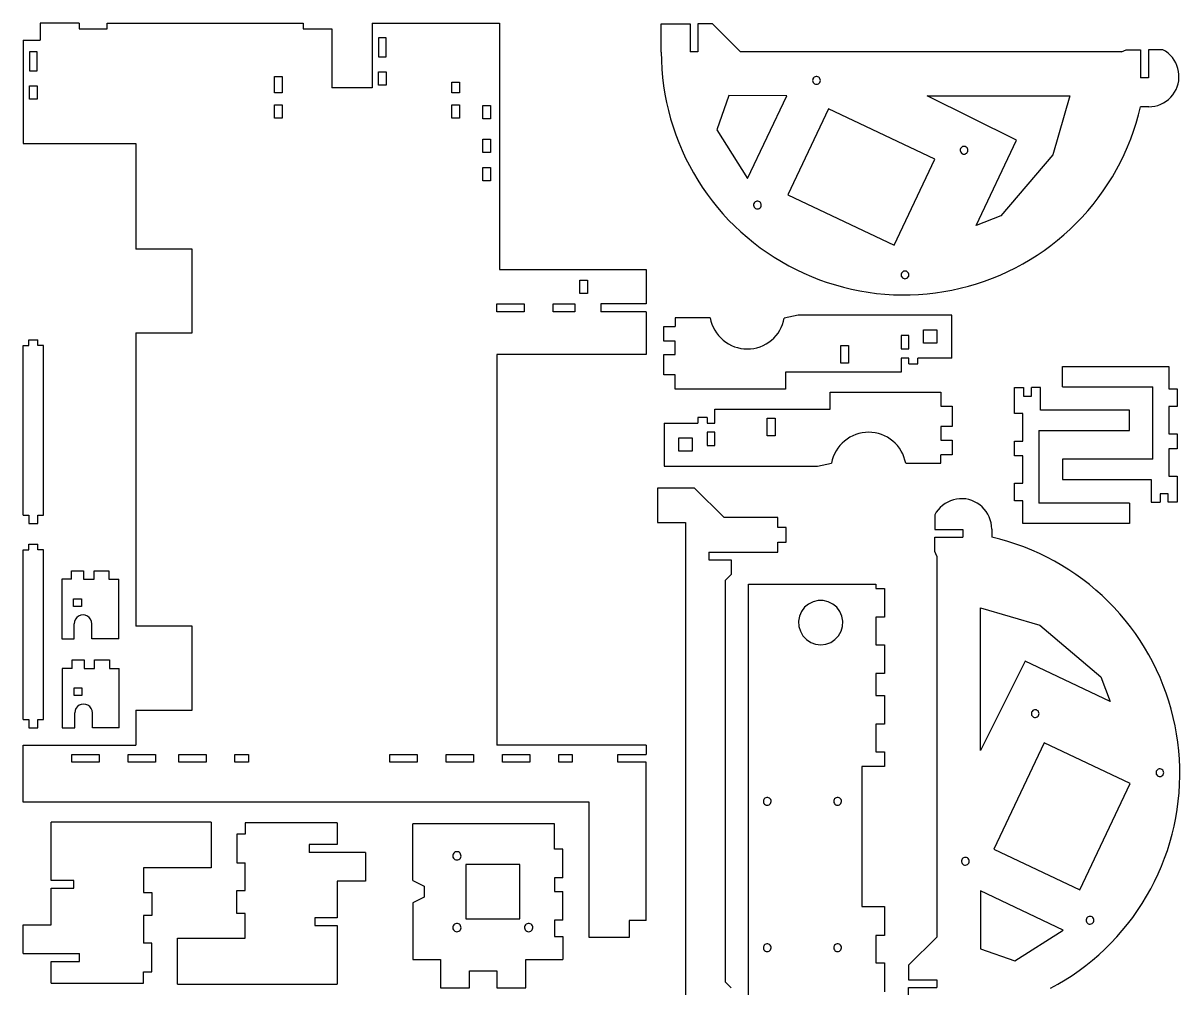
# Model space of a CAD drawing. Extents: x 5 to 416, y 5 to 589.
# Drawn here: x 5 to 415.9, y 246.4 to 589.1 of the extents above; entities that cross this region are included whole.
import ezdxf

# ---------------------------------------------------------------- set-up
doc = ezdxf.new("R2010")
doc.units = 0
doc.layers.add('Layer_1', color=7, linetype='CONTINUOUS')

msp = doc.modelspace()

# ---------------------------------------------------------------- linework, layer by layer
at = {"layer": 'Layer_1', "color": 7}
for points in [[(11.044722, 589.08062), (11.044722, 583.08061)], [(24.909732, 589.08062), (11.044722, 589.08062)], [(24.909732, 587.08061), (34.859712, 587.08061), (34.859712, 589.08062), (104.49471, 589.08062), (104.49471, 587.08061), (114.69471, 587.08061), (114.69471, 566.08063)], [(24.909732, 589.08062), (24.909732, 587.08061)], [(129.04473, 589.08062), (129.04473, 566.08063)], [(129.04473, 589.08062), (174.29473, 589.08062), (174.29473, 501.58061), (226.29493, 501.58061), (226.29493, 489.33061), (210.29491, 489.33061), (210.29491, 486.58061)], [(231.71435, 578.75909), (231.71435, 588.88411), (241.96436, 588.88411), (241.96436, 578.8841)], [(244.71436, 588.88411), (244.71436, 578.8841)], [(249.89135, 588.88411), (244.71436, 588.88411)], [(259.89136, 578.8841), (249.89135, 588.88411)], [(5.044712, 583.08061), (5.044712, 546.33062)], [(5.044712, 583.08061), (11.044722, 583.08061)], [(395.14334, 578.8841), (396.81334, 579.63409), (401.96435, 579.63409), (401.96435, 569.63411)], [(404.71435, 579.63409), (404.71435, 569.63411)], [(409.87034, 579.63409), (404.71435, 579.63409)], [(410.81435, 579.0731), (409.87034, 579.63409)], [(231.71435, 578.75909), (231.76635, 575.7671)], [(231.76634, 575.7671), (231.92236, 572.78009)], [(244.71436, 578.8841), (241.96436, 578.8841)], [(395.14334, 578.8841), (259.89136, 578.8841)], [(411.69634, 578.41809), (410.81435, 579.0731)], [(412.50734, 577.6771), (411.69634, 578.41809)], [(413.23735, 576.8571), (412.50734, 577.6771)], [(413.88034, 575.9671), (413.23735, 576.8571)], [(414.42935, 575.01611), (413.88034, 575.9671)], [(131.29472, 571.83061), (134.04472, 571.83061)], [(131.29472, 567.08062), (131.29472, 571.83061)], [(134.04472, 571.83061), (134.04472, 567.08062)], [(231.92236, 572.78009), (232.18136, 569.79911)], [(414.87835, 574.0141), (414.42935, 575.01611)], [(415.22236, 572.97109), (414.87835, 574.0141)], [(415.45834, 571.8981), (415.22236, 572.97109)], [(415.58336, 570.80709), (415.45834, 571.8981)], [(94.294732, 564.33062), (94.294732, 570.08063)], [(94.294732, 570.08063), (97.044733, 570.08063)], [(97.044733, 570.08063), (97.044733, 564.33062)], [(134.04472, 567.08062), (131.29472, 567.08062)], [(157.29472, 568.08061), (160.04472, 568.08061)], [(157.29472, 564.33062), (157.29472, 568.08061)], [(160.04472, 568.08061), (160.04472, 564.33062)], [(232.18136, 569.79911), (232.54434, 566.83011)], [(285.48935, 569.0161), (285.46735, 568.67209)], [(285.46736, 568.67209), (285.53236, 568.33411)], [(285.59534, 569.3441), (285.48935, 569.0161)], [(285.53234, 568.33411), (285.67934, 568.02211)], [(285.78034, 569.63509), (285.59534, 569.3441)], [(285.67934, 568.02211), (285.89834, 567.7561)], [(286.03135, 569.8711), (285.78034, 569.63509)], [(285.89834, 567.7561), (286.17734, 567.55409)], [(286.33334, 570.0371), (286.03135, 569.8711)], [(286.17734, 567.55409), (286.49834, 567.42709)], [(286.66735, 570.12309), (286.33334, 570.03709)], [(286.49834, 567.42709), (286.83936, 567.38409)], [(287.01234, 570.12309), (286.66735, 570.12309)], [(286.83936, 567.38409), (287.18136, 567.42709)], [(287.34635, 570.0371), (287.01234, 570.1231)], [(287.18136, 567.42709), (287.50235, 567.55409)], [(287.64835, 569.8711), (287.34635, 570.0371)], [(287.50235, 567.55409), (287.78135, 567.7561)], [(287.89936, 569.63509), (287.64835, 569.8711)], [(287.78135, 567.7561), (288.00035, 568.02211)], [(288.08435, 569.3441), (287.89936, 569.63509)], [(288.00035, 568.02211), (288.14735, 568.33411)], [(288.19035, 569.0161), (288.08435, 569.3441)], [(288.14735, 568.33411), (288.21235, 568.67209)], [(288.21236, 568.67209), (288.19036, 569.0161)], [(404.71435, 569.63411), (401.96435, 569.63411)], [(414.96934, 566.4871), (415.28835, 567.53811)], [(415.28835, 567.53811), (415.49734, 568.6161)], [(415.49734, 568.6161), (415.59634, 569.70909)], [(415.59635, 569.70909), (415.58335, 570.80709)], [(7.294732, 562.0806), (7.294732, 566.83062)], [(7.294732, 566.83062), (10.044732, 566.83062)], [(10.044732, 566.83062), (10.044732, 562.0806)], [(97.044733, 564.33062), (94.294732, 564.33062)], [(129.04473, 566.08063), (114.69471, 566.08063)], [(160.04472, 564.33062), (157.29472, 564.33062)], [(232.54434, 566.83011), (233.00935, 563.87511)], [(233.00935, 563.87511), (233.57635, 560.9371)], [(357.85535, 547.49809), (326.18734, 563.30811)], [(326.18734, 563.30811), (376.87635, 563.30811)], [(376.87635, 563.30811), (370.73434, 542.2581)], [(412.68736, 562.76709), (413.39734, 563.6051)], [(413.39734, 563.6051), (414.01935, 564.51011)], [(414.01935, 564.51011), (414.54434, 565.47409)], [(414.54434, 565.47409), (414.96934, 566.4871)], [(10.044732, 562.0806), (7.294732, 562.0806)], [(94.294732, 560.08062), (97.044733, 560.08062)], [(94.294732, 555.33061), (94.294732, 560.08062)], [(97.044733, 560.08062), (97.044733, 555.33061)], [(157.29472, 555.33061), (157.29472, 560.08062)], [(157.29472, 560.08062), (160.04472, 560.08062)], [(160.04472, 560.08062), (160.04472, 555.33061)], [(168.29472, 559.83061), (171.04472, 559.83061)], [(168.29472, 555.08063), (168.29472, 559.83061)], [(171.04472, 559.83061), (171.04472, 555.08063)], [(233.57635, 560.9371), (234.24635, 558.0211)], [(401.21635, 556.48109), (401.93935, 559.3841)], [(404.83934, 559.3841), (401.93935, 559.3841)], [(404.83934, 559.3841), (405.93636, 559.4381)], [(405.93636, 559.4381), (407.02234, 559.6031)], [(407.02234, 559.6031), (408.08536, 559.87911)], [(408.08536, 559.87911), (409.11435, 560.26209)], [(409.11435, 560.26209), (410.09934, 560.7471)], [(410.09934, 560.7471), (411.02935, 561.33109)], [(411.02935, 561.33109), (411.89536, 562.0071)], [(411.89536, 562.0071), (412.68736, 562.76709)], [(97.044733, 555.33061), (94.294732, 555.33061)], [(160.04472, 555.33061), (157.29472, 555.33061)], [(171.04472, 555.08063), (168.29472, 555.08063)], [(234.24635, 558.0211), (235.01534, 555.13111)], [(235.01534, 555.13111), (235.88534, 552.2681)], [(400.39333, 553.60409), (401.21635, 556.48109)], [(235.88534, 552.2681), (236.85435, 549.4381)], [(398.45034, 547.94611), (399.47134, 550.75911)], [(399.47134, 550.75911), (400.39333, 553.60409)], [(168.29472, 547.83062), (171.04472, 547.83062)], [(168.29472, 543.08061), (168.29472, 547.83062)], [(171.04472, 547.83062), (171.04472, 543.08061)], [(236.85435, 549.4381), (237.92036, 546.64211)], [(237.92036, 546.64211), (239.08236, 543.8861)], [(343.54134, 517.25709), (357.85535, 547.49809)], [(397.33335, 545.17111), (398.45034, 547.94611)], [(5.044712, 546.33062), (45.044712, 546.33062)], [(45.044712, 546.33062), (45.044712, 508.83061)], [(171.04472, 543.08061), (168.29472, 543.08061)], [(239.08236, 543.8861), (240.33934, 541.17111)], [(337.88336, 543.8411), (337.94736, 543.50209)], [(337.90434, 544.18511), (337.88344, 543.8411)], [(338.01136, 544.51309), (337.90434, 544.18511)], [(337.94736, 543.50209), (338.09436, 543.19009)], [(338.19636, 544.8041), (338.01136, 544.51309)], [(338.09436, 543.19009), (338.31434, 542.92509)], [(338.44734, 545.04009), (338.19636, 544.8041)], [(338.31434, 542.92509), (338.59334, 542.7221)], [(338.74934, 545.20611), (338.44734, 545.04009)], [(338.59334, 542.7221), (338.91335, 542.5951)], [(339.08335, 545.2911), (338.74934, 545.2061)], [(338.91335, 542.5951), (339.25535, 542.5521)], [(339.42736, 545.2911), (339.08335, 545.2911)], [(339.25535, 542.5521), (339.59735, 542.5951)], [(339.76134, 545.20611), (339.42736, 545.29111)], [(339.59735, 542.5951), (339.91835, 542.7221)], [(340.06334, 545.04009), (339.76134, 545.20611)], [(339.91835, 542.7221), (340.19634, 542.92509)], [(340.31535, 544.8041), (340.06334, 545.04009)], [(340.19634, 542.92509), (340.41634, 543.19009)], [(340.49934, 544.51309), (340.31535, 544.8041)], [(340.41634, 543.19009), (340.56335, 543.50209)], [(340.60634, 544.18511), (340.49934, 544.51309)], [(340.56335, 543.50209), (340.62735, 543.8411)], [(340.62735, 543.8411), (340.60645, 544.18511)], [(394.81234, 539.74609), (396.12034, 542.43709)], [(396.12034, 542.43709), (397.33335, 545.17111)], [(240.33934, 541.17111), (241.69035, 538.5021)], [(241.69035, 538.5021), (243.13334, 535.88111)], [(370.73434, 542.2581), (352.37136, 520.66109)], [(393.41333, 537.10211), (394.81234, 539.74609)], [(168.29472, 537.83062), (171.04472, 537.83062)], [(168.29472, 533.0806), (168.29472, 537.83062)], [(171.04472, 537.83062), (171.04472, 533.0806)], [(243.13334, 535.88111), (244.66536, 533.31211)], [(390.34234, 531.96811), (391.92235, 534.50811)], [(391.92235, 534.50811), (393.41333, 537.10211)], [(171.04472, 533.0806), (168.29472, 533.0806)], [(244.66536, 533.31211), (246.28635, 530.79709)], [(246.28635, 530.79709), (247.99334, 528.34109)], [(388.67533, 529.48309), (390.34234, 531.96811)], [(247.99334, 528.34109), (249.78536, 525.94511)], [(249.78536, 525.94511), (251.65835, 523.61209)], [(385.08836, 524.69609), (386.92335, 527.05911)], [(386.92335, 527.05911), (388.67533, 529.48309)], [(251.65835, 523.61209), (253.61134, 521.34609)], [(264.48934, 524.3901), (264.55434, 524.05209)], [(264.51135, 524.73411), (264.48935, 524.3901)], [(264.61735, 525.06209), (264.51135, 524.73411)], [(264.55435, 524.05209), (264.70035, 523.74009)], [(264.80234, 525.3531), (264.61735, 525.06209)], [(264.70035, 523.74009), (264.92035, 523.47411)], [(265.05335, 525.58911), (264.80234, 525.3531)], [(264.92035, 523.47411), (265.19935, 523.2721)], [(265.35535, 525.75511), (265.05335, 525.58911)], [(265.19935, 523.2721), (265.51934, 523.1451)], [(265.68936, 525.8411), (265.35535, 525.7551)], [(265.51934, 523.1451), (265.86134, 523.1011)], [(266.03435, 525.8411), (265.68936, 525.8411)], [(265.86134, 523.1011), (266.20334, 523.1451)], [(266.36735, 525.75511), (266.03435, 525.84111)], [(266.20334, 523.1451), (266.52436, 523.2721)], [(266.66935, 525.58911), (266.36735, 525.75511)], [(266.52436, 523.2721), (266.80236, 523.47411)], [(266.92134, 525.3531), (266.66935, 525.58911)], [(266.80236, 523.47411), (267.02236, 523.74009)], [(267.10536, 525.06209), (266.92134, 525.3531)], [(267.02236, 523.74009), (267.16936, 524.05209)], [(267.21235, 524.73411), (267.10536, 525.06209)], [(267.16936, 524.05209), (267.23336, 524.3901)], [(267.23336, 524.3901), (267.21246, 524.73411)], [(381.17734, 520.16909), (383.17235, 522.3981)], [(383.17235, 522.3981), (385.08836, 524.69609)], [(253.61134, 521.34609), (255.64234, 519.1491)], [(255.64234, 519.1491), (257.74834, 517.0241)], [(352.37136, 520.66109), (343.54134, 517.25709)], [(376.96234, 515.92409), (379.10634, 518.01009)], [(379.10634, 518.01009), (381.17734, 520.16909)], [(257.74834, 517.0241), (259.92634, 514.9731)], [(259.92634, 514.9731), (262.17434, 512.9991)], [(372.46236, 511.98109), (374.74635, 513.9141)], [(374.74635, 513.9141), (376.96234, 515.92409)], [(262.17434, 512.9991), (264.48934, 511.1041)], [(264.48934, 511.1041), (266.86834, 509.29109)], [(367.70034, 508.3601), (370.11236, 510.13009)], [(370.11236, 510.13009), (372.46236, 511.98109)], [(45.044712, 479.08063), (65.044722, 479.08063), (65.044722, 508.83061), (45.044712, 508.83061)], [(266.86834, 509.29109), (269.30934, 507.56109)], [(269.30934, 507.56109), (271.80835, 505.9171)], [(271.80835, 505.9171), (274.36335, 504.36109)], [(362.69834, 505.07909), (365.22736, 506.67611)], [(365.22736, 506.67611), (367.70034, 508.3601)], [(274.36335, 504.36109), (276.97135, 502.8941)], [(276.97135, 502.8941), (279.62835, 501.51909)], [(279.62835, 501.51909), (282.33035, 500.2371)], [(354.79936, 500.82509), (357.48136, 502.1511)], [(357.48136, 502.1511), (360.11534, 503.57009)], [(360.11534, 503.57009), (362.69834, 505.07909)], [(202.79493, 497.83062), (205.54493, 497.83062)], [(202.79493, 493.08061), (202.79493, 497.83062)], [(205.54493, 497.83062), (205.54493, 493.08061)], [(282.33035, 500.2371), (285.07636, 499.0491)], [(285.07636, 499.0491), (287.86134, 497.95711)], [(287.86134, 497.95711), (290.68336, 496.96209)], [(316.90534, 499.55911), (316.96934, 499.2201)], [(316.92634, 499.90309), (316.90544, 499.55911)], [(317.03334, 500.23009), (316.92634, 499.90309)], [(316.96934, 499.2201), (317.11634, 498.9081)], [(317.21736, 500.52111), (317.03334, 500.23009)], [(317.11634, 498.9081), (317.33634, 498.6431)], [(317.46935, 500.75709), (317.21736, 500.52111)], [(317.33634, 498.6431), (317.61434, 498.44011)], [(317.77134, 500.92309), (317.46935, 500.75709)], [(317.61434, 498.44011), (317.93536, 498.31311)], [(318.10535, 501.00911), (317.77134, 500.92311)], [(317.93536, 498.31311), (318.27736, 498.27011)], [(318.44934, 501.00911), (318.10535, 501.00911)], [(318.27736, 498.27009), (318.61936, 498.31309)], [(318.78335, 500.92309), (318.44934, 501.00909)], [(318.61936, 498.31311), (318.93935, 498.44011)], [(319.08534, 500.75709), (318.78335, 500.92309)], [(318.93935, 498.44011), (319.21835, 498.6431)], [(319.33635, 500.52111), (319.08534, 500.75709)], [(319.21835, 498.6431), (319.43835, 498.9081)], [(319.52135, 500.23009), (319.33635, 500.52111)], [(319.43835, 498.9081), (319.58535, 499.2201)], [(319.62835, 499.90309), (319.52135, 500.23009)], [(319.58535, 499.2201), (319.64935, 499.55911)], [(319.64936, 499.55911), (319.62846, 499.90309)], [(343.66236, 496.47309), (346.50134, 497.41609)], [(346.50134, 497.41609), (349.30634, 498.45609)], [(349.30634, 498.45609), (352.07336, 499.59311)], [(352.07336, 499.59311), (354.79936, 500.82509)], [(205.54493, 493.08061), (202.79493, 493.08061)], [(290.68336, 496.96209), (293.53734, 496.06611)], [(293.53734, 496.06611), (296.42135, 495.27011)], [(296.42135, 495.27011), (299.33034, 494.5741)], [(299.33034, 494.5741), (302.26234, 493.9791)], [(302.26234, 493.9791), (305.21335, 493.48711)], [(305.21335, 493.48711), (308.17935, 493.09709)], [(308.17935, 493.09709), (311.15734, 492.81009)], [(326.09736, 492.93109), (329.07035, 493.26711)], [(329.07035, 493.26711), (332.02934, 493.7051)], [(332.02934, 493.7051), (334.97236, 494.24509)], [(334.97236, 494.24509), (337.89336, 494.8871)], [(337.89336, 494.8871), (340.79134, 495.6301)], [(340.79134, 495.6301), (343.66236, 496.47309)], [(173.29471, 486.58061), (173.29471, 489.33061)], [(173.29471, 489.33061), (183.04471, 489.33061)], [(183.04471, 489.33061), (183.04471, 486.58061)], [(193.29472, 486.58061), (193.29472, 489.33061)], [(193.29472, 489.33061), (201.04492, 489.33061)], [(201.04492, 489.33061), (201.04492, 486.58061)], [(311.15734, 492.81009), (314.14335, 492.62711)], [(314.14335, 492.62711), (317.13436, 492.54711)], [(317.13436, 492.5471), (320.12534, 492.572)], [(320.12534, 492.5721), (323.11434, 492.7001)], [(323.11434, 492.7001), (326.09736, 492.93109)], [(183.04471, 486.58061), (173.29471, 486.58061)], [(226.29493, 486.58061), (226.29493, 471.33061), (173.29471, 471.33061), (173.29471, 332.580615)], [(201.04492, 486.58061), (193.29472, 486.58061)], [(226.29493, 486.58061), (210.29491, 486.58061)], [(280.38998, 485.35012), (275.41097, 484.33113)], [(334.87699, 485.35012), (280.38998, 485.35012)], [(334.87699, 470.10012), (334.87699, 485.35012)], [(319.62699, 468.10013), (319.62699, 470.10012), (316.87699, 470.10012), (316.87699, 465.10013), (275.87696, 465.10013), (275.87696, 459.10012), (236.62697, 459.10012), (236.62697, 464.10013), (232.62698, 464.10013), (232.62698, 471.35011), (236.62697, 471.35011), (236.62697, 476.10013), (232.62698, 476.10013), (232.62698, 481.35012), (236.62697, 481.35012)], [(236.62697, 484.35013), (236.62697, 481.35012)], [(249.08898, 484.35013), (236.62697, 484.35013)], [(249.08898, 484.35013), (249.34496, 483.21612)], [(249.34496, 483.21612), (249.69898, 482.10813)], [(249.69898, 482.10813), (250.14797, 481.03511)], [(250.14797, 481.03511), (250.68796, 480.00511)], [(273.80596, 479.98813), (274.34798, 481.01712)], [(274.34798, 481.01712), (274.79796, 482.09011)], [(274.79796, 482.09011), (275.15298, 483.19713)], [(275.15298, 483.19713), (275.41097, 484.33113)], [(45.044712, 479.08063), (45.044712, 374.830615)], [(250.68796, 480.00511), (251.31497, 479.02613)], [(251.31497, 479.02613), (252.02498, 478.10512)], [(252.02498, 478.10512), (252.81196, 477.25011)], [(252.81196, 477.25011), (253.67098, 476.46613)], [(270.81696, 476.45311), (271.67696, 477.23612)], [(271.67696, 477.23612), (272.46598, 478.09011)], [(272.46598, 478.09011), (273.17696, 479.01012)], [(273.17696, 479.01012), (273.80596, 479.98813)], [(324.87698, 480.10013), (329.62699, 480.10013)], [(324.87698, 475.35011), (324.87698, 480.10013)], [(329.62699, 480.10013), (329.62699, 475.35011)], [(5.044712, 414.30967), (5.044712, 474.55969), (7.044732, 474.55969), (7.044732, 476.55967), (10.294711, 476.55967)], [(10.294711, 474.55969), (10.294711, 476.55967)], [(12.29472, 474.55969), (10.294711, 474.55969)], [(12.29472, 414.30967), (12.29472, 474.55969)], [(253.67098, 476.46613), (254.59496, 475.75911)], [(254.59496, 475.75911), (255.57598, 475.13511)], [(255.57598, 475.13511), (256.60796, 474.59912)], [(256.60796, 474.59912), (257.68296, 474.15512)], [(257.68296, 474.15512), (258.79197, 473.80611)], [(258.79197, 473.80611), (259.92697, 473.55412)], [(259.92697, 473.55412), (261.07998, 473.40212)], [(261.07998, 473.40212), (262.24197, 473.35012)], [(262.24197, 473.35013), (263.40397, 473.40013)], [(263.40397, 473.40013), (264.55697, 473.55013)], [(264.55697, 473.55013), (265.69296, 473.80111)], [(265.69296, 473.80111), (266.80196, 474.14811)], [(266.80196, 474.14811), (267.87797, 474.59113)], [(267.87797, 474.59113), (268.90998, 475.12612)], [(268.90998, 475.12612), (269.89298, 475.74813)], [(269.89298, 475.74813), (270.81696, 476.45311)], [(295.49699, 474.60013), (298.24699, 474.60013)], [(295.49699, 468.35011), (295.49699, 474.60013)], [(298.24699, 474.60013), (298.24699, 468.35011)], [(329.62699, 475.35011), (324.87698, 475.35011)], [(334.87699, 470.10012), (322.87697, 470.10012)], [(322.87697, 468.10013), (322.87697, 470.10012)], [(298.24699, 468.35011), (295.49699, 468.35011)], [(319.62699, 468.10013), (322.87697, 468.10013)], [(374.16934, 459.91891), (374.16934, 467.16892), (411.96936, 467.16892), (411.96936, 459.16892), (414.96934, 459.16892), (414.96934, 452.91891), (411.96936, 452.91891), (411.96936, 443.16891), (414.96934, 443.16891), (414.96934, 437.91891), (411.96936, 437.91891), (411.96936, 428.16891), (414.96934, 428.16891), (414.96934, 418.91892), (411.71935, 418.91892), (411.71935, 421.91892), (408.96935, 421.91892), (408.96935, 418.91892)], [(247.98513, 449.003), (247.98513, 447.00301), (250.73513, 447.00301), (250.73513, 452.003), (291.73517, 452.003), (291.73517, 458.00301), (330.98516, 458.00301), (330.98516, 453.003), (334.98515, 453.003), (334.98515, 445.75302), (330.98516, 445.75302), (330.98516, 441.003), (334.98515, 441.003), (334.98515, 435.75301), (330.98516, 435.75301)], [(397.9639, 418.62618), (397.9639, 411.37617), (360.16388, 411.37617), (360.16388, 419.37617), (357.1639, 419.37617), (357.1639, 425.62618), (360.16388, 425.62618), (360.16388, 435.37618), (357.1639, 435.37618), (357.1639, 440.62618), (360.16388, 440.62618), (360.16388, 450.37618), (357.1639, 450.37618), (357.1639, 459.62617), (360.41389, 459.62617), (360.41389, 456.62617), (363.16389, 456.62617), (363.16389, 459.62617)], [(366.4139, 451.62618), (366.4139, 459.62617), (363.16389, 459.62617)], [(374.16934, 459.91891), (406.26933, 459.91891)], [(406.26933, 434.16892), (406.26933, 459.91891)], [(244.73515, 449.003), (244.73515, 447.00301)], [(247.98513, 449.003), (244.73515, 449.003)], [(269.36513, 448.75302), (272.11513, 448.75302)], [(269.36513, 442.503), (269.36513, 448.75302)], [(272.11513, 448.75302), (272.11513, 442.503)], [(397.9639, 451.62618), (366.4139, 451.62618)], [(397.9639, 444.37617), (397.9639, 451.62618)], [(232.73514, 447.00301), (232.73514, 431.75301)], [(232.73514, 447.00301), (244.73515, 447.00301)], [(305.37016, 443.753), (304.20816, 443.703)], [(306.53215, 443.70101), (305.37016, 443.75301)], [(365.86391, 444.37617), (397.9639, 444.37617)], [(365.86391, 444.37617), (365.86391, 418.62618)], [(237.98514, 441.75302), (242.73515, 441.75302)], [(237.98514, 437.003), (237.98514, 441.75302)], [(242.73515, 441.75302), (242.73515, 437.003)], [(272.11513, 442.503), (269.36513, 442.503)], [(295.93516, 439.86701), (295.14615, 439.01302)], [(296.79517, 440.65002), (295.93516, 439.86701)], [(297.71914, 441.355), (296.79517, 440.65002)], [(298.70215, 441.97701), (297.71914, 441.355)], [(299.73416, 442.512), (298.70215, 441.97701)], [(300.81017, 442.95502), (299.73416, 442.512)], [(301.91917, 443.30202), (300.81017, 442.95502)], [(303.05516, 443.553), (301.91917, 443.30202)], [(304.20816, 443.703), (303.05516, 443.553)], [(307.68515, 443.54901), (306.53215, 443.70101)], [(308.82016, 443.29702), (307.68515, 443.54901)], [(309.92917, 442.94801), (308.82016, 443.29702)], [(311.00417, 442.50401), (309.92917, 442.94801)], [(312.03615, 441.96802), (311.00417, 442.50401)], [(313.01717, 441.34402), (312.03615, 441.96802)], [(313.94115, 440.637), (313.01717, 441.34402)], [(314.80017, 439.85302), (313.94115, 440.637)], [(315.58715, 438.99801), (314.80017, 439.85302)], [(242.73515, 437.003), (237.98514, 437.003)], [(293.26415, 436.08601), (292.81417, 435.01302)], [(293.80617, 437.115), (293.26415, 436.08601)], [(294.43517, 438.09301), (293.80617, 437.115)], [(295.14615, 439.01302), (294.43517, 438.09301)], [(316.29716, 438.077), (315.58715, 438.99801)], [(316.92417, 437.09802), (316.29716, 438.077)], [(317.46416, 436.06802), (316.92417, 437.09802)], [(317.91315, 434.995), (317.46416, 436.06802)], [(330.98516, 432.753), (330.98516, 435.75301)], [(232.73514, 431.75301), (287.22214, 431.75301)], [(287.22214, 431.75301), (292.20116, 432.772)], [(292.45915, 433.906), (292.20116, 432.772)], [(292.81417, 435.01302), (292.45915, 433.906)], [(318.26717, 433.88701), (317.91315, 434.995)], [(318.52315, 432.753), (318.26717, 433.88701)], [(318.52315, 432.753), (330.98516, 432.753)], [(406.26933, 434.16892), (374.16934, 434.16892)], [(374.16934, 434.16892), (374.16934, 426.91891)], [(230.32336, 423.93934), (230.32336, 411.68935)], [(243.50016, 423.93934), (230.32336, 423.93934)], [(243.50016, 423.93934), (254.00015, 413.43933)], [(374.16934, 426.91891), (405.71934, 426.91891)], [(405.71934, 426.91891), (405.71934, 418.91892), (408.96935, 418.91892)], [(334.44235, 419.43), (333.44034, 418.981)], [(335.48536, 419.77401), (334.44235, 419.43)], [(336.55835, 420.00999), (335.48536, 419.77401)], [(337.64936, 420.13501), (336.55835, 420.00999)], [(338.74736, 420.148), (337.64936, 420.135)], [(339.84035, 420.04899), (338.74736, 420.14799)], [(340.91834, 419.84), (339.84035, 420.04899)], [(341.96935, 419.52099), (340.91834, 419.84)], [(342.98236, 419.09599), (341.96935, 419.52099)], [(343.94634, 418.571), (342.98236, 419.09599)], [(329.38335, 415.366), (328.82236, 414.42199)], [(330.03836, 416.24799), (329.38335, 415.366)], [(330.77935, 417.05899), (330.03836, 416.24799)], [(331.59935, 417.789), (330.77935, 417.05899)], [(332.48935, 418.43199), (331.59935, 417.789)], [(333.44034, 418.981), (332.48935, 418.43199)], [(344.85135, 417.94899), (343.94634, 418.571)], [(345.68936, 417.23901), (344.85135, 417.94899)], [(346.44935, 416.44701), (345.68936, 417.23901)], [(347.12536, 415.581), (346.44935, 416.44701)], [(347.70935, 414.65099), (347.12536, 415.581)], [(397.9639, 418.62618), (365.86391, 418.62618)], [(5.044712, 414.30967), (7.044732, 414.30967)], [(7.044732, 414.30967), (7.044732, 411.30969)], [(7.044732, 411.30969), (10.294711, 411.30969)], [(10.294711, 414.30967), (12.29472, 414.30967)], [(10.294711, 411.30969), (10.294711, 414.30967)], [(230.32336, 411.68935), (240.32336, 411.68935)], [(240.32336, 411.68935), (240.32336, 241.189325)], [(273.07336, 413.43933), (254.00015, 413.43933)], [(273.07336, 409.93934), (273.07336, 413.43933)], [(328.82236, 414.42199), (328.82236, 409.266)], [(348.19436, 413.666), (347.70935, 414.65099)], [(348.57734, 412.63701), (348.19436, 413.666)], [(348.85335, 411.57399), (348.57734, 412.63701)], [(349.01835, 410.48801), (348.85335, 411.57399)], [(276.07336, 409.93934), (273.07336, 409.93934)], [(276.07336, 404.68934), (276.07336, 409.93934)], [(328.82236, 409.266), (338.82234, 409.266)], [(338.82234, 409.266), (338.82234, 406.516)], [(349.07235, 409.39099), (349.01835, 410.48801)], [(349.07235, 409.39099), (349.07235, 406.491)], [(5.044712, 341.773442), (5.044712, 402.02346), (7.044732, 402.02346), (7.044732, 404.02344), (10.294712, 404.02344)], [(10.294712, 402.02346), (10.294712, 404.02344)], [(273.07336, 404.68934), (276.07336, 404.68934)], [(273.07336, 401.18933), (273.07336, 404.68934)], [(329.57235, 399.69499), (328.82236, 401.36499), (328.82236, 406.516), (338.82234, 406.516)], [(351.97536, 405.768), (349.07235, 406.491)], [(354.85236, 404.94498), (351.97536, 405.768)], [(357.69734, 404.02299), (354.85236, 404.94498)], [(360.51034, 403.00199), (357.69734, 404.02299)], [(363.28534, 401.885), (360.51034, 403.00199)], [(12.29472, 402.02346), (10.294712, 402.02346)], [(12.29472, 341.773442), (12.29472, 402.02346)], [(248.57336, 401.18933), (273.07336, 401.18933)], [(248.57336, 401.18933), (248.57336, 398.43933), (256.57336, 398.43933), (256.57336, 393.263345), (254.57337, 391.263335)], [(329.57235, 399.69499), (329.57235, 264.443012)], [(366.01936, 400.67199), (363.28534, 401.885)], [(368.71036, 399.36399), (366.01936, 400.67199)], [(371.35434, 397.96498), (368.71036, 399.36399)], [(22.240105, 391.557689), (22.240105, 394.557699), (26.490104, 394.557699), (26.490104, 391.557689), (30.240124, 391.557689), (30.240124, 394.557699), (35.490124, 394.557699), (35.490124, 391.557689), (38.990104, 391.557689)], [(373.94834, 396.474002), (371.35434, 397.96498)], [(376.48834, 394.893992), (373.94834, 396.474002)], [(378.97336, 393.226982), (376.48834, 394.893992)], [(18.740115, 391.557689), (18.740115, 370.367689)], [(22.240105, 391.557689), (18.740115, 391.557689)], [(38.990104, 370.367689), (38.990104, 391.557689)], [(254.57337, 248.366335), (254.57337, 391.263335)], [(381.39734, 391.475002), (378.97336, 393.226982)], [(383.76036, 389.640012), (381.39734, 391.475002)], [(262.72056, 389.788841), (307.97053, 389.788841)], [(262.72056, 243.038816), (262.72056, 389.788841)], [(307.97053, 389.788841), (307.97053, 388.288841)], [(307.97053, 388.288841), (310.97051, 388.288841)], [(310.97051, 388.288841), (310.97051, 378.038821)], [(386.05835, 387.724002), (383.76036, 389.640012)], [(388.28736, 385.728992), (386.05835, 387.724002)], [(22.990115, 381.857699), (22.990115, 384.607699)], [(22.990115, 384.607699), (25.740114, 384.607699)], [(25.740114, 384.607699), (25.740114, 381.857699)], [(284.01817, 382.743831), (282.61747, 381.568851)], [(285.65208, 383.563831), (284.01817, 382.743831)], [(287.43127, 383.985841), (285.65208, 383.563831)], [(289.25978, 383.985841), (287.43127, 383.985841)], [(291.03897, 383.563831), (289.25978, 383.985841)], [(292.67288, 382.743831), (291.03897, 383.563831)], [(294.07358, 381.568851), (292.67288, 382.743831)], [(390.44636, 383.657992), (388.28736, 385.728992)], [(392.53236, 381.513992), (390.44636, 383.657992)], [(25.740114, 381.857699), (22.990115, 381.857699)], [(24.752114, 378.449679), (24.105124, 377.952679)], [(25.506124, 378.761699), (24.752114, 378.449679)], [(26.315114, 378.867689), (25.506124, 378.761699)], [(27.124124, 378.761699), (26.315114, 378.867689)], [(27.877104, 378.449679), (27.124124, 378.761699)], [(28.525124, 377.952679), (27.877104, 378.449679)], [(280.80137, 378.422831), (280.48387, 376.621811)], [(281.52556, 380.101831), (280.80137, 378.422831)], [(282.61747, 381.568851), (281.52556, 380.101831)], [(295.16547, 380.101831), (294.07358, 381.568851)], [(295.88968, 378.422831), (295.16547, 380.101831)], [(296.20718, 376.621811), (295.88968, 378.422831)], [(307.97053, 378.038821), (307.97053, 368.288831)], [(310.97051, 378.038821), (307.97053, 378.038821)], [(345.14834, 381.428002), (366.19835, 375.285992)], [(345.14834, 330.738992), (345.14834, 381.428002)], [(394.54235, 379.298002), (392.53236, 381.513992)], [(396.47536, 377.014012), (394.54235, 379.298002)], [(23.296105, 376.551689), (23.190115, 375.742699)], [(23.190115, 370.367689), (23.190115, 375.742699)], [(23.609115, 377.305699), (23.296105, 376.551689)], [(24.105124, 377.952679), (23.609115, 377.305699)], [(29.021114, 377.305699), (28.525124, 377.952679)], [(29.333104, 376.551689), (29.021114, 377.305699)], [(29.440104, 375.742699), (29.333104, 376.551689)], [(38.990104, 370.367689), (29.440104, 370.367689), (29.440104, 375.742699)], [(45.044712, 345.080625), (65.044722, 345.080625), (65.044722, 374.830615), (45.044712, 374.830615)], [(280.48387, 376.621811), (280.59018, 374.796831)], [(280.59018, 374.796831), (281.11458, 373.044841)], [(295.57647, 373.044841), (296.10087, 374.796831)], [(296.10087, 374.796831), (296.20718, 376.621811)], [(366.19835, 375.285992), (387.79536, 356.923012)], [(398.32636, 374.664012), (396.47536, 377.014012)], [(400.09635, 372.251992), (398.32636, 374.664012)], [(18.740115, 370.367689), (23.190115, 370.367689)], [(281.11458, 373.044841), (282.02877, 371.461841)], [(282.02877, 371.461841), (283.28358, 370.131831)], [(283.28358, 370.131831), (284.81126, 369.126841)], [(291.87976, 369.126841), (293.40747, 370.131831)], [(293.40747, 370.131831), (294.66228, 371.461841)], [(294.66228, 371.461841), (295.57647, 373.044841)], [(401.78034, 369.779012), (400.09635, 372.251992)], [(403.37736, 367.249992), (401.78034, 369.779012)], [(284.81126, 369.126841), (286.52947, 368.501841)], [(286.52947, 368.501841), (288.34557, 368.288831)], [(288.34557, 368.288831), (290.16167, 368.501841)], [(290.16167, 368.501841), (291.87976, 369.126841)], [(307.97053, 368.288831), (310.97051, 368.288831)], [(310.97051, 368.288831), (310.97051, 358.038836)], [(404.88636, 364.666992), (403.37736, 367.249992)], [(22.442718, 359.898798), (22.442718, 362.898808), (26.692717, 362.898808), (26.692717, 359.898798), (30.442737, 359.898798), (30.442737, 362.898808), (35.692737, 362.898808), (35.692737, 359.898798), (39.192717, 359.898798)], [(360.95836, 362.407002), (345.14834, 330.738992)], [(391.19936, 348.092992), (360.95836, 362.407002)], [(406.30535, 362.033012), (404.88636, 364.666992)], [(407.63136, 359.351012), (406.30535, 362.033012)], [(18.942728, 359.898798), (18.942728, 338.708798)], [(22.442718, 359.898798), (18.942728, 359.898798)], [(39.192717, 338.708798), (39.192717, 359.898798)], [(307.97053, 358.038836), (307.97053, 350.288816)], [(310.97051, 358.038836), (307.97053, 358.038836)], [(408.86334, 356.625012), (407.63136, 359.351012)], [(387.79536, 356.923012), (391.19936, 348.092992)], [(410.00036, 353.857992), (408.86334, 356.625012)], [(411.04036, 351.052992), (410.00036, 353.857992)], [(23.192728, 350.198808), (23.192728, 352.948808)], [(23.192728, 352.948808), (25.942727, 352.948808)], [(25.942727, 350.198808), (23.192728, 350.198808)], [(25.942727, 352.948808), (25.942727, 350.198808)], [(307.97053, 350.288816), (310.97051, 350.288816)], [(310.97051, 350.288816), (310.97051, 340.038836)], [(411.98336, 348.214012), (411.04036, 351.052992)], [(23.811728, 345.646808), (23.498718, 344.892798)], [(24.307737, 346.293788), (23.811728, 345.646808)], [(24.954727, 346.790788), (24.307737, 346.293788)], [(25.708737, 347.102808), (24.954727, 346.790788)], [(26.517727, 347.208798), (25.708737, 347.102808)], [(27.326737, 347.102808), (26.517727, 347.208798)], [(28.079717, 346.790788), (27.326737, 347.102808)], [(28.727737, 346.293788), (28.079717, 346.790788)], [(29.223727, 345.646808), (28.727737, 346.293788)], [(29.535717, 344.892798), (29.223727, 345.646808)], [(364.27134, 345.157992), (363.94336, 345.050992)], [(364.61535, 345.179002), (364.27134, 345.158102)], [(364.95436, 345.115002), (364.61535, 345.179002)], [(412.82635, 345.342992), (411.98336, 348.214012)], [(413.56935, 342.445012), (412.82635, 345.342992)], [(5.044712, 341.773442), (7.044732, 341.773442)], [(7.044732, 341.773442), (7.044732, 338.773462)], [(10.294712, 341.773442), (12.29472, 341.773442)], [(10.294712, 338.773462), (10.294712, 341.773442)], [(23.498718, 344.892798), (23.392728, 344.083808)], [(23.392728, 338.708798), (23.392728, 344.083808)], [(29.642717, 344.083808), (29.535717, 344.892798)], [(39.192717, 338.708798), (29.642717, 338.708798), (29.642717, 344.083808)], [(45.044712, 345.080625), (45.044712, 332.580615)], [(363.25034, 344.312992), (363.16534, 343.979012)], [(363.16535, 343.979012), (363.16535, 343.635002)], [(363.16535, 343.635002), (363.25035, 343.300992)], [(363.41636, 344.614992), (363.25034, 344.312992)], [(363.25034, 343.300992), (363.41636, 342.998992)], [(363.65235, 344.867002), (363.41636, 344.614992)], [(363.41636, 342.998992), (363.65235, 342.748012)], [(363.94336, 345.050992), (363.65235, 344.867002)], [(363.65235, 342.748012), (363.94336, 342.563012)], [(363.94336, 342.563012), (364.27134, 342.455992)], [(364.27134, 342.455992), (364.61535, 342.435092)], [(364.61535, 342.435012), (364.95436, 342.499012)], [(365.26636, 344.967992), (364.95436, 345.115002)], [(364.95436, 342.499012), (365.26636, 342.646012)], [(365.53136, 344.747992), (365.26636, 344.967992)], [(365.26636, 342.646012), (365.53136, 342.865992)], [(365.73435, 344.470002), (365.53136, 344.747992)], [(365.53136, 342.865992), (365.73435, 343.144992)], [(365.86135, 344.149002), (365.73435, 344.470002)], [(365.73435, 343.144992), (365.86135, 343.465002)], [(365.90435, 343.807002), (365.86135, 344.149002)], [(365.86135, 343.465002), (365.90435, 343.807002)], [(414.21136, 339.524012), (413.56935, 342.445012)], [(7.044732, 338.773462), (10.294712, 338.773462)], [(18.942728, 338.708798), (23.392728, 338.708798)], [(307.97053, 340.038836), (307.97053, 330.288836)], [(310.97051, 340.038836), (307.97053, 340.038836)], [(414.75135, 336.580992), (414.21136, 339.524012)], [(415.18934, 333.622002), (414.75135, 336.580992)], [(415.52536, 330.649012), (415.18934, 333.622002)], [(226.29493, 270.330612), (220.29492, 270.330612), (220.29492, 264.330602), (206.04491, 264.330602), (206.04491, 312.330622), (5.044712, 312.330622), (5.044712, 332.580615), (45.044712, 332.580615)], [(22.294722, 329.330605), (32.044732, 329.330605)], [(22.294722, 326.580601), (22.294722, 329.330605)], [(32.044732, 329.330605), (32.044732, 326.580601)], [(42.294712, 326.580601), (42.294712, 329.330605)], [(42.294712, 329.330605), (52.044712, 329.330605)], [(52.044712, 329.330605), (52.044712, 326.580601)], [(60.294712, 329.330605), (70.044712, 329.330605)], [(60.294712, 326.580601), (60.294712, 329.330605)], [(70.044712, 329.330605), (70.044712, 326.580601)], [(80.294722, 329.330605), (85.044712, 329.330605)], [(80.294722, 326.580601), (80.294722, 329.330605)], [(85.044712, 329.330605), (85.044712, 326.580601)], [(135.29472, 326.580601), (135.29472, 329.330605)], [(135.29472, 329.330605), (145.04472, 329.330605)], [(145.04472, 329.330605), (145.04472, 326.580601)], [(155.29471, 326.580601), (155.29471, 329.330605)], [(155.29471, 329.330605), (165.04471, 329.330605)], [(165.04471, 329.330605), (165.04471, 326.580601)], [(226.29493, 332.580615), (173.29471, 332.580615)], [(175.29472, 326.580601), (175.29472, 329.330605)], [(175.29472, 329.330605), (185.04472, 329.330605)], [(185.04472, 329.330605), (185.04472, 326.580601)], [(195.29492, 329.330605), (200.04493, 329.330605)], [(195.29492, 326.580601), (195.29492, 329.330605)], [(200.04493, 329.330605), (200.04493, 326.580601)], [(216.29503, 329.330605), (226.29493, 329.330605)], [(216.29503, 326.580601), (216.29503, 329.330605)], [(226.29493, 332.580615), (226.29493, 329.330605)], [(307.97053, 330.288836), (310.97051, 330.288836)], [(310.97051, 330.288836), (310.97051, 325.038836)], [(415.75635, 327.665992), (415.52536, 330.649012)], [(32.044732, 326.580601), (22.294722, 326.580601)], [(52.044712, 326.580601), (42.294712, 326.580601)], [(70.044712, 326.580601), (60.294712, 326.580601)], [(85.044712, 326.580601), (80.294722, 326.580601)], [(145.04472, 326.580601), (135.29472, 326.580601)], [(165.04471, 326.580601), (155.29471, 326.580601)], [(185.04472, 326.580601), (175.29472, 326.580601)], [(200.04493, 326.580601), (195.29492, 326.580601)], [(226.29493, 326.580601), (216.29503, 326.580601)], [(226.29493, 270.330612), (226.29493, 326.580601)], [(302.97051, 325.038836), (302.97051, 275.288836)], [(310.97051, 325.038836), (302.97051, 325.038836)], [(415.88435, 324.676992), (415.75635, 327.665992)], [(415.90935, 321.686012), (415.88445, 324.676992)], [(407.44734, 323.000992), (407.44734, 322.657002)], [(407.44734, 322.657002), (407.53334, 322.322992)], [(407.53336, 323.335002), (407.44736, 323.000992)], [(407.69936, 323.636992), (407.53336, 323.335002)], [(407.53336, 322.322992), (407.69936, 322.021002)], [(407.93534, 323.888002), (407.69936, 323.636992)], [(407.69936, 322.021002), (407.93534, 321.769012)], [(408.22636, 324.073002), (407.93534, 323.888002)], [(407.93534, 321.769012), (408.22636, 321.584992)], [(408.55336, 324.180002), (408.22636, 324.073002)], [(408.22636, 321.584992), (408.55336, 321.477992)], [(408.89734, 324.201012), (408.55336, 324.180112)], [(408.55336, 321.477992), (408.89734, 321.457092)], [(409.23635, 324.137002), (408.89734, 324.201002)], [(408.89734, 321.456992), (409.23635, 321.520992)], [(409.54835, 323.990002), (409.23635, 324.137002)], [(409.23635, 321.520992), (409.54835, 321.667992)], [(409.81335, 323.770002), (409.54835, 323.990002)], [(409.54835, 321.667992), (409.81335, 321.887992)], [(410.01634, 323.491002), (409.81335, 323.770002)], [(409.81335, 321.887992), (410.01634, 322.165992)], [(410.14334, 323.171012), (410.01634, 323.491002)], [(410.01634, 322.165992), (410.14334, 322.487012)], [(410.14334, 322.487012), (410.18634, 322.829012)], [(410.18636, 322.829012), (410.14336, 323.171012)], [(415.82934, 318.695002), (415.90934, 321.686012)], [(415.64636, 315.708992), (415.82934, 318.695002)], [(267.99487, 312.921816), (267.97317, 312.577836)], [(267.97328, 312.577836), (268.03778, 312.238826)], [(268.10137, 313.249826), (267.99487, 312.921816)], [(268.28607, 313.540836), (268.10137, 313.249826)], [(268.53727, 313.776816), (268.28607, 313.540836)], [(268.83937, 313.942816), (268.53727, 313.776816)], [(269.17317, 314.028836), (268.83937, 313.942836)], [(269.51787, 314.028836), (269.17317, 314.028836)], [(269.85167, 313.942816), (269.51787, 314.028816)], [(270.15377, 313.776816), (269.85167, 313.942816)], [(270.40496, 313.540836), (270.15377, 313.776816)], [(270.58967, 313.249826), (270.40496, 313.540836)], [(270.69616, 312.921816), (270.58967, 313.249826)], [(270.65327, 312.238826), (270.71777, 312.577836)], [(270.71778, 312.577836), (270.69608, 312.921816)], [(292.99488, 312.921816), (292.97318, 312.577836)], [(292.97326, 312.577836), (293.03776, 312.238826)], [(293.10137, 313.249826), (292.99488, 312.921816)], [(293.28608, 313.540836), (293.10137, 313.249826)], [(293.53727, 313.776816), (293.28608, 313.540836)], [(293.83937, 313.942816), (293.53727, 313.776816)], [(294.17317, 314.028836), (293.83937, 313.942836)], [(294.51787, 314.028836), (294.17317, 314.028836)], [(294.85167, 313.942816), (294.51787, 314.028816)], [(295.15377, 313.776816), (294.85167, 313.942816)], [(295.40497, 313.540836), (295.15377, 313.776816)], [(295.58967, 313.249826), (295.40497, 313.540836)], [(295.69617, 312.921816), (295.58967, 313.249826)], [(295.65328, 312.238826), (295.71778, 312.577836)], [(295.71778, 312.577836), (295.69608, 312.921816)], [(414.96934, 309.765002), (415.35936, 312.731002)], [(415.35936, 312.731002), (415.64636, 315.708992)], [(268.03776, 312.238826), (268.18458, 311.927836)], [(268.18458, 311.927836), (268.40426, 311.661816)], [(268.40426, 311.661816), (268.68308, 311.458836)], [(268.68308, 311.458836), (269.00357, 311.332836)], [(269.00357, 311.332836), (269.34557, 311.288836)], [(269.34557, 311.288836), (269.68747, 311.332836)], [(269.68747, 311.332836), (270.00798, 311.458836)], [(270.00798, 311.458836), (270.28677, 311.661816)], [(270.28677, 311.661816), (270.50648, 311.927836)], [(270.50648, 311.927836), (270.65327, 312.238826)], [(293.03777, 312.238826), (293.18458, 311.927836)], [(293.18458, 311.927836), (293.40427, 311.661816)], [(293.40427, 311.661816), (293.68308, 311.458836)], [(293.68308, 311.458836), (294.00357, 311.332836)], [(294.00357, 311.332836), (294.34557, 311.288836)], [(294.34557, 311.288836), (294.68747, 311.332836)], [(294.68747, 311.332836), (295.00796, 311.458836)], [(295.00796, 311.458836), (295.28678, 311.661816)], [(295.28678, 311.661816), (295.50646, 311.927836)], [(295.50646, 311.927836), (295.65328, 312.238826)], [(414.47735, 306.813992), (414.96934, 309.765002)], [(5.044712, 258.562796), (5.044712, 268.812806), (15.044722, 268.812806), (15.044722, 281.812816), (23.044712, 281.812816), (23.044712, 284.562816), (15.044722, 284.562816), (15.044722, 305.312816)], [(71.794722, 305.312816), (15.044722, 305.312816)], [(71.794722, 305.312816), (71.794722, 289.062796), (47.794712, 289.062796), (47.794712, 280.312816), (50.794712, 280.312816), (50.794712, 272.062816), (47.794712, 272.062816), (47.794712, 262.312786)], [(83.890663, 305.020131), (83.890663, 301.020141)], [(116.64066, 305.020131), (83.890663, 305.020131)], [(116.64066, 305.020131), (116.64066, 297.27014), (106.64066, 297.27014), (106.64066, 294.52014)], [(193.74204, 304.679873), (143.49206, 304.679873)], [(143.49206, 284.477873), (143.49206, 304.679873)], [(193.74204, 295.679883), (193.74204, 304.679873)], [(413.88235, 303.881992), (414.47735, 306.813992)], [(83.890663, 301.020141), (80.890666, 301.020141)], [(80.890666, 301.020141), (80.890666, 290.77015), (83.890663, 290.77015)], [(412.39034, 298.088992), (413.18634, 300.973002)], [(413.18634, 300.973002), (413.88235, 303.881992)], [(411.49436, 295.235012), (412.39034, 298.088992)], [(126.64067, 294.52014), (106.64066, 294.52014)], [(126.64067, 294.52014), (126.64067, 284.27013), (116.64066, 284.27013), (116.64066, 271.27012), (108.64067, 271.27012), (108.64067, 268.52012), (116.64066, 268.52012), (116.64066, 247.770116)], [(157.64505, 293.212883), (157.71405, 292.848893)], [(157.66807, 293.581893), (157.64507, 293.212883)], [(157.78205, 293.932893), (157.66807, 293.581893)], [(157.71405, 292.848893), (157.87206, 292.514883)], [(157.98006, 294.244883), (157.78205, 293.932893)], [(157.87206, 292.514883), (158.10706, 292.229873)], [(158.25005, 294.497883), (157.98006, 294.244883)], [(158.10706, 292.229873), (158.40604, 292.012893)], [(158.57405, 294.676873), (158.25005, 294.497883)], [(158.40604, 292.012893), (158.75006, 291.875893)], [(158.93206, 294.767893), (158.57405, 294.676893)], [(158.75006, 291.875893), (159.11706, 291.829893)], [(159.30206, 294.767893), (158.93206, 294.767893)], [(159.11706, 291.829873), (159.48406, 291.875873)], [(159.66006, 294.676873), (159.30206, 294.767873)], [(159.48406, 291.875893), (159.82707, 292.012893)], [(159.98405, 294.497883), (159.66006, 294.676873)], [(159.82707, 292.012893), (160.12705, 292.229873)], [(160.25305, 294.244883), (159.98405, 294.497883)], [(160.12705, 292.229873), (160.36206, 292.514883)], [(160.45207, 293.932893), (160.25305, 294.244883)], [(160.36206, 292.514883), (160.52006, 292.848893)], [(160.56605, 293.581893), (160.45207, 293.932893)], [(160.52006, 292.848893), (160.58906, 293.212883)], [(160.58907, 293.212883), (160.56607, 293.581893)], [(196.74205, 295.679883), (193.74204, 295.679883)], [(196.74205, 285.429873), (196.74205, 295.679883)], [(338.41935, 291.898002), (338.33335, 291.563992)], [(338.58535, 292.200002), (338.41935, 291.898002)], [(338.82136, 292.451012), (338.58535, 292.200002)], [(339.11235, 292.636002), (338.82136, 292.451012)], [(339.44035, 292.742002), (339.11235, 292.636002)], [(339.78436, 292.764012), (339.44035, 292.742012)], [(340.12234, 292.699002), (339.78436, 292.764002)], [(340.43434, 292.552002), (340.12234, 292.699002)], [(340.70035, 292.333002), (340.43434, 292.552002)], [(340.90236, 292.054002), (340.70035, 292.333002)], [(341.02936, 291.733012), (340.90236, 292.054002)], [(341.07236, 291.391012), (341.02936, 291.733012)], [(409.40735, 289.628012), (410.49934, 292.412992)], [(410.49934, 292.412992), (411.49436, 295.235012)], [(59.890656, 247.770116), (59.890656, 264.020135), (83.890663, 264.020135), (83.890663, 272.77012), (80.890666, 272.77012), (80.890666, 281.02012), (83.890663, 281.02012), (83.890663, 290.77015)], [(338.33336, 291.563992), (338.33336, 291.219002)], [(338.33336, 291.219002), (338.41936, 290.884992)], [(338.41935, 290.884992), (338.58535, 290.583002)], [(338.58535, 290.583002), (338.82136, 290.331992)], [(338.82136, 290.331992), (339.11235, 290.146992)], [(339.11235, 290.146992), (339.44035, 290.041002)], [(339.44035, 290.041002), (339.78436, 290.019002)], [(339.78436, 290.019012), (340.12234, 290.084012)], [(340.12234, 290.083992), (340.43434, 290.230992)], [(340.43434, 290.230992), (340.70035, 290.449992)], [(340.70035, 290.449992), (340.90236, 290.728992)], [(340.90236, 290.728992), (341.02936, 291.049992)], [(341.02936, 291.049992), (341.07236, 291.391012)], [(408.21935, 286.882002), (409.40735, 289.628012)], [(143.49206, 284.477873), (147.49206, 282.477893)], [(196.74205, 285.429873), (193.74204, 285.429873), (193.74204, 280.679883), (196.74205, 280.679883)], [(405.56235, 281.523002), (406.93736, 284.180002)], [(406.93736, 284.180002), (408.21935, 286.882002)], [(147.49206, 282.477893), (147.49206, 278.631883)], [(196.74205, 270.429873), (196.74205, 280.679883)], [(404.09536, 278.915002), (405.56235, 281.523002)], [(147.49206, 278.631883), (143.49206, 276.631893)], [(143.49206, 276.631893), (143.49206, 256.429873)], [(302.97051, 275.288836), (310.97051, 275.288836)], [(310.97051, 275.288836), (310.97051, 265.038826)], [(400.89536, 273.860992), (402.53935, 276.360002)], [(402.53935, 276.360002), (404.09536, 278.915002)], [(382.86734, 271.221002), (382.70134, 270.919002)], [(383.10335, 271.472992), (382.86734, 271.221002)], [(383.39436, 271.657012), (383.10335, 271.472992)], [(383.72234, 271.764002), (383.39436, 271.657012)], [(384.06635, 271.785012), (383.72234, 271.764112)], [(384.40436, 271.721012), (384.06635, 271.785012)], [(384.71636, 271.574012), (384.40436, 271.721012)], [(384.98234, 271.354012), (384.71636, 271.574012)], [(385.18435, 271.076012), (384.98234, 271.354012)], [(397.35235, 269.040992), (399.16536, 271.419992)], [(399.16536, 271.419992), (400.89536, 273.860992)], [(157.64505, 267.712893), (157.71405, 267.348883)], [(157.66807, 268.081883), (157.64507, 267.712893)], [(157.78205, 268.432883), (157.66807, 268.081883)], [(157.71405, 267.348883), (157.87206, 267.014873)], [(157.98006, 268.744873), (157.78205, 268.432883)], [(158.25005, 268.997873), (157.98006, 268.744873)], [(158.57405, 269.176883), (158.25005, 268.997873)], [(158.93206, 269.267873), (158.57405, 269.176873)], [(159.30206, 269.267873), (158.93206, 269.267873)], [(159.66006, 269.176883), (159.30206, 269.267883)], [(159.98405, 268.997873), (159.66006, 269.176883)], [(160.25305, 268.744873), (159.98405, 268.997873)], [(160.45207, 268.432883), (160.25305, 268.744873)], [(160.36206, 267.014873), (160.52006, 267.348883)], [(160.56605, 268.081883), (160.45207, 268.432883)], [(160.52006, 267.348883), (160.58906, 267.712893)], [(160.58907, 267.712893), (160.56607, 268.081883)], [(183.16805, 268.081883), (183.14505, 267.712893)], [(183.14506, 267.712893), (183.21406, 267.348883)], [(183.28206, 268.432883), (183.16805, 268.081883)], [(183.21406, 267.348883), (183.37204, 267.014873)], [(183.48005, 268.744873), (183.28206, 268.432883)], [(183.75005, 268.997873), (183.48005, 268.744873)], [(184.07406, 269.176883), (183.75005, 268.997873)], [(184.43204, 269.267873), (184.07406, 269.176873)], [(184.80206, 269.267873), (184.43204, 269.267873)], [(185.16004, 269.176883), (184.80206, 269.267883)], [(185.48405, 268.997873), (185.16004, 269.176883)], [(185.75306, 268.744873), (185.48405, 268.997873)], [(185.95205, 268.432883), (185.75306, 268.744873)], [(185.86206, 267.014873), (186.02005, 267.348883)], [(186.06606, 268.081883), (185.95205, 268.432883)], [(186.02005, 267.348883), (186.08905, 267.712893)], [(186.08905, 267.712893), (186.06605, 268.081883)], [(196.74205, 270.429873), (193.74204, 270.429873), (193.74204, 264.679873), (196.74205, 264.679873), (196.74205, 256.429873)], [(382.70134, 270.919002), (382.61534, 270.586002)], [(382.61535, 270.586002), (382.61535, 270.241012)], [(382.61535, 270.241012), (382.70135, 269.907002)], [(382.70134, 269.907002), (382.86734, 269.605002)], [(382.86734, 269.605002), (383.10335, 269.353992)], [(383.10335, 269.353992), (383.39436, 269.169002)], [(383.39436, 269.169002), (383.72234, 269.063002)], [(383.72234, 269.063002), (384.06635, 269.041002)], [(384.06635, 269.040992), (384.40436, 269.105992)], [(384.40436, 269.106002), (384.71636, 269.252002)], [(384.71636, 269.252002), (384.98234, 269.472002)], [(384.98234, 269.472002), (385.18435, 269.751002)], [(385.31135, 270.754992), (385.18435, 271.076012)], [(385.18435, 269.751002), (385.31135, 270.070992)], [(385.35535, 270.412992), (385.31135, 270.754992)], [(385.31135, 270.070992), (385.35535, 270.412992)], [(395.45735, 266.725992), (397.35235, 269.040992)], [(157.87206, 267.014873), (158.10706, 266.729893)], [(158.10706, 266.729893), (158.40604, 266.512873)], [(158.40604, 266.512873), (158.75006, 266.375873)], [(158.75006, 266.375873), (159.11706, 266.329873)], [(159.11706, 266.329893), (159.48406, 266.375893)], [(159.48406, 266.375873), (159.82707, 266.512873)], [(159.82707, 266.512873), (160.12705, 266.729893)], [(160.12705, 266.729893), (160.36206, 267.014873)], [(183.37204, 267.014873), (183.60705, 266.729893)], [(183.60705, 266.729893), (183.90605, 266.512873)], [(183.90605, 266.512873), (184.25006, 266.375873)], [(184.25006, 266.375873), (184.61704, 266.329873)], [(184.61704, 266.329893), (184.98404, 266.375893)], [(184.98404, 266.375873), (185.32705, 266.512873)], [(185.32705, 266.512873), (185.62706, 266.729893)], [(185.62706, 266.729893), (185.86206, 267.014873)], [(307.97053, 265.038826), (307.97053, 255.288826)], [(310.97051, 265.038826), (307.97053, 265.038826)], [(329.57235, 264.443012), (319.57234, 254.443002)], [(391.43235, 262.299992), (393.48335, 264.477992)], [(393.48335, 264.477992), (395.45735, 266.725992)], [(50.794712, 252.062796), (50.794712, 262.312786), (47.794712, 262.312786)], [(267.99487, 260.921836), (267.97317, 260.577826)], [(267.97328, 260.577826), (268.03778, 260.238836)], [(268.10137, 261.249836), (267.99487, 260.921836)], [(268.03776, 260.238836), (268.18458, 259.927846)], [(268.28607, 261.540826), (268.10137, 261.249836)], [(268.18458, 259.927846), (268.40426, 259.661836)], [(268.53727, 261.776836), (268.28607, 261.540826)], [(268.40426, 259.661836), (268.68308, 259.458846)], [(268.83937, 261.942836), (268.53727, 261.776836)], [(268.68308, 259.458846), (269.00357, 259.332826)], [(269.17317, 262.028826), (268.83937, 261.942826)], [(269.00357, 259.332826), (269.34557, 259.288826)], [(269.51787, 262.028826), (269.17317, 262.028826)], [(269.34557, 259.288826), (269.68747, 259.332826)], [(269.85167, 261.942836), (269.51787, 262.028836)], [(269.68747, 259.332826), (270.00798, 259.458846)], [(270.15377, 261.776836), (269.85167, 261.942836)], [(270.00798, 259.458846), (270.28677, 259.661836)], [(270.40496, 261.540826), (270.15377, 261.776836)], [(270.28677, 259.661836), (270.50648, 259.927846)], [(270.58967, 261.249836), (270.40496, 261.540826)], [(270.50648, 259.927846), (270.65327, 260.238836)], [(270.69616, 260.921836), (270.58967, 261.249836)], [(270.65327, 260.238836), (270.71777, 260.577826)], [(270.71778, 260.577826), (270.69608, 260.921836)], [(292.99488, 260.921836), (292.97318, 260.577826)], [(292.97326, 260.577826), (293.03776, 260.238836)], [(293.10137, 261.249836), (292.99488, 260.921836)], [(293.03777, 260.238836), (293.18458, 259.927846)], [(293.28608, 261.540826), (293.10137, 261.249836)], [(293.18458, 259.927846), (293.40427, 259.661836)], [(293.53727, 261.776836), (293.28608, 261.540826)], [(293.40427, 259.661836), (293.68308, 259.458846)], [(293.83937, 261.942836), (293.53727, 261.776836)], [(293.68308, 259.458846), (294.00357, 259.332826)], [(294.17317, 262.028826), (293.83937, 261.942826)], [(294.00357, 259.332826), (294.34557, 259.288826)], [(294.51787, 262.028826), (294.17317, 262.028826)], [(294.34557, 259.288826), (294.68747, 259.332826)], [(294.85167, 261.942836), (294.51787, 262.028836)], [(294.68747, 259.332826), (295.00796, 259.458846)], [(295.15377, 261.776836), (294.85167, 261.942836)], [(295.00796, 259.458846), (295.28678, 259.661836)], [(295.40497, 261.540826), (295.15377, 261.776836)], [(295.28678, 259.661836), (295.50646, 259.927846)], [(295.58967, 261.249836), (295.40497, 261.540826)], [(295.50646, 259.927846), (295.65328, 260.238836)], [(295.69617, 260.921836), (295.58967, 261.249836)], [(295.65328, 260.238836), (295.71778, 260.577826)], [(295.71778, 260.577826), (295.69608, 260.921836)], [(387.11036, 258.162992), (389.30735, 260.193992)], [(389.30735, 260.193992), (391.43235, 262.299992)], [(5.044712, 258.562796), (25.044722, 258.562796)], [(15.044722, 248.062806), (15.044722, 255.812796), (25.044722, 255.812796), (25.044722, 258.562796)], [(143.49206, 256.429873), (153.34205, 256.429873)], [(153.34205, 256.429873), (153.34205, 246.429893)], [(183.59204, 256.429873), (196.74205, 256.429873)], [(183.59204, 246.429893), (183.59204, 256.429873)], [(307.97053, 255.288826), (310.97051, 255.288826)], [(310.97051, 255.288826), (310.97051, 245.038836)], [(382.51134, 254.337012), (384.84436, 256.210002)], [(384.84436, 256.210002), (387.11036, 258.162992)], [(47.794712, 252.062796), (50.794712, 252.062796)], [(47.794712, 248.062806), (47.794712, 252.062796)], [(163.59206, 252.429873), (173.34206, 252.429873)], [(163.59206, 246.429893), (163.59206, 252.429873)], [(173.34206, 252.429873), (173.34206, 246.429893)], [(319.57234, 254.443002), (319.57234, 249.266012)], [(375.14434, 249.217012), (377.65936, 250.838002)], [(377.65936, 250.838002), (380.11536, 252.544992)], [(380.11536, 252.544992), (382.51134, 254.337012)], [(15.044722, 248.062806), (47.794712, 248.062806)], [(59.890656, 247.770116), (116.64066, 247.770116)], [(256.57336, 246.366325), (254.57337, 248.366335)], [(319.57234, 249.266012), (329.57235, 249.266012)], [(329.57235, 249.266012), (329.57235, 246.516012)], [(369.95435, 246.242002), (372.57534, 247.684992)], [(372.57534, 247.684992), (375.14434, 249.217012)], [(153.34205, 246.429893), (163.59206, 246.429893)], [(173.34206, 246.429893), (183.59204, 246.429893)], [(329.69736, 236.266002), (319.57234, 236.266002), (319.57234, 246.516012), (329.57235, 246.516012)]]:
    msp.add_lwpolyline(points, dxfattribs=at)
for points in [[(134.04472, 583.83062), (131.29472, 583.83062), (131.29472, 577.08063), (134.04472, 577.08063)], [(7.294732, 572.08061), (10.044732, 572.08061), (10.044732, 578.83061), (7.294732, 578.83061)], [(276.26034, 563.30811), (255.67335, 563.33221), (251.39334, 551.18009), (262.35235, 533.9501)], [(291.16035, 558.61109), (276.69235, 528.07109), (314.44635, 510.18509), (328.91435, 540.72611)], [(316.87699, 478.10011), (316.87699, 473.35013), (319.62699, 473.35013), (319.62699, 478.10011)], [(250.73513, 439.00302), (250.73513, 443.753), (247.98513, 443.753), (247.98513, 439.00302)], [(349.84536, 295.712002), (380.38536, 281.244002), (398.27136, 318.998002), (367.73034, 333.466002)], [(181.49205, 270.929883), (181.49205, 290.179883), (162.24205, 290.179883), (162.24205, 270.929883)], [(345.14834, 280.811992), (345.12424, 260.225002), (357.27636, 255.944992), (374.50635, 266.904002)]]:
    msp.add_lwpolyline(points, close=True, dxfattribs=at)

doc.saveas('drawing.dxf')
